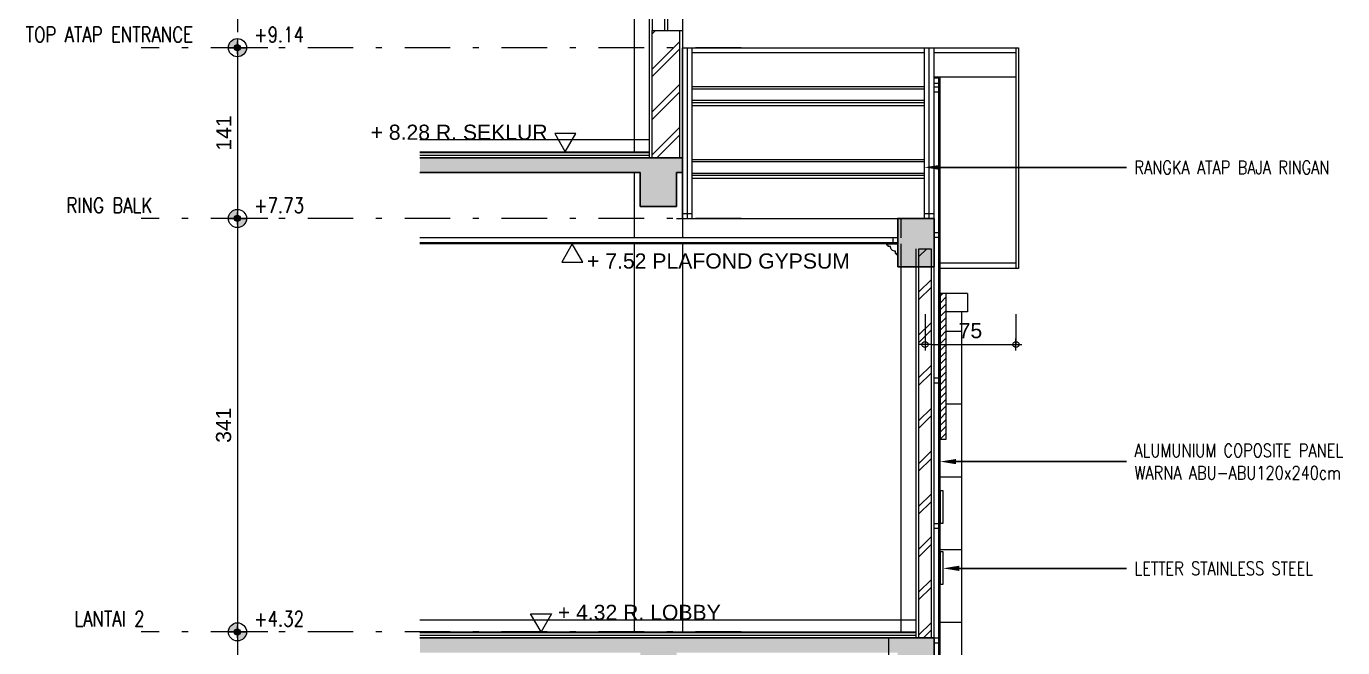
# Model space of a CAD drawing. Header units: millimetres. Extents: x -11 to 1625, y -267 to 180.
# Drawn here: x 1105.7 to 1127.42, y 154.96 to 165.21 of the extents above; entities that cross this region are included whole.
import ezdxf
from ezdxf import colors
from ezdxf.entities.mleader import LeaderData, LeaderLine
from ezdxf.math import Vec2, Vec3

# ---------------------------------------------------------------- set-up
doc = ezdxf.new("R2010")
doc.units = ezdxf.units.MM
doc.linetypes.add('DASHDOT2', pattern=[0.5, 0.25, -0.125, 0, -0.125])
for name, color, linetype, lineweight in [('ars', 11, 'Continuous', 5), ('ARS DIN', 31, 'Continuous', 5), ('ARSIR BETON', 47, 'Continuous', 5), ('AS2', 7, 'Continuous', 0), ('blk', 1, 'Continuous', 30), ('dinding', 5, 'Continuous', 15), ('kap', 71, 'Continuous', 15), ('kus', 63, 'Continuous', 15), ('lan', 7, 'Continuous', 15), ('not', 7, 'Continuous', 20), ('pla', 213, 'Continuous', 15), ('sol kol', 8, 'Continuous', 0), ('tem', 5, 'Continuous', 20), ('TEXT KET. RUANG', 7, 'Continuous', 5), ('TEXT KETERANGAN', 7, 'Continuous', 9), ('u', 6, 'Continuous', 20), ('ukuran', 6, 'Continuous', 20)]:
    doc.layers.add(name, color=color, linetype=linetype, lineweight=lineweight)
doc.layers.add('NOTASI GAMBAR', color=6, linetype='Continuous')
doc.styles.add('ATTR', font='romans.shx', dxfattribs={"width": 0.8, "height": 1.735066})
doc.styles.add('S', font='SIMPLEX', dxfattribs={"width": 1.1})
doc.styles.get("Standard").update_dxf_attribs({"font": 'ARIALUNI.TTF'})
doc.linetypes.add('BATTING', pattern='A,0.0001,-0.1,[134,ltypeshp.shx,S=0.1,R=0,X=-0.1,Y=0],-0.2,[134,ltypeshp.shx,S=0.1,R=180,X=0.1,Y=0],-0.1', length=0.4001)
doc.dimstyles.new('SK 50', dxfattribs={"dimtxt": 0.25, "dimasz": 0.1, "dimexe": 0, "dimexo": 0, "dimgap": 0.1, "dimtad": 1, "dimdec": 0, "dimlfac": 50, "dimzin": 12, "dimdsep": 46, "dimtxsty": 'Standard', "dimblk": 'BULAT', "dimcen": 0.1, "dimclrd": 256, "dimclre": 256, "dimclrt": 256, "dimadec": 0, "dimazin": 3, "dimtfac": 1, "dimtdec": 0, "dimtofl": 0, "dimtmove": 0, "dimatfit": 3, "dimldrblk": 'BULAT', "dimfxl": 0, "dimtolj": 1, "dimtzin": 0, "dimlwd": -1, "dimlwe": -1, "dimarcsym": 0})

# ---------------------------------------------------------------- blocks, each defined once
blk = doc.blocks.new('PEIL')
blk.add_lwpolyline([(-0.188, 0.325), (0.188, 0.325), (0, 0)], close=True)
at = {"style": 'S', "width": 1.1, "flags": 4}
blk.add_attdef('CAT', (0.265, 0.036), '', height=0.2, dxfattribs=at)
blk = doc.blocks.new('PEILA')
blk.add_lwpolyline([(-0.188, -0.325), (0.188, -0.325), (0, 0)], close=True)
at = {"style": 'S', "width": 1.1, "flags": 4}
blk.add_attdef('CAT', (0.265, -0.289), '', height=0.2, dxfattribs=at)
blk = doc.blocks.new('BULAT')
for p, q in [((-1, 0), (1, 0)), ((0, -1), (0, 1))]:
    blk.add_line(p, q)
blk.add_circle((0, 0), 0.5)
blk = doc.blocks.new('*D79')
at = {"layer": 'Defpoints', "color": 0, "ltscale": 0.15}
for p in [(1120.529, 160.457), (1122.029, 160.457), (1122.029, 159.957)]:
    blk.add_point(p, dxfattribs=at)
at = {"layer": 'u', "ltscale": 0.15}
for p, q in [((1120.529, 160.457), (1120.529, 159.957)), ((1122.029, 160.457), (1122.029, 159.957)), ((1120.629, 159.957), (1121.929, 159.957))]:
    blk.add_line(p, q, dxfattribs=at)
at = {"layer": 'u', "ltscale": 0.15, "xscale": 0.1, "yscale": 0.1, "zscale": 0.1, "rotation": 180}
blk.add_blockref('BULAT', (1120.529, 159.957), dxfattribs=at)
at = {"layer": 'u', "ltscale": 0.15, "xscale": 0.1, "yscale": 0.1, "zscale": 0.1}
blk.add_blockref('BULAT', (1122.029, 159.957), dxfattribs=at)
at = {"layer": 'u', "ltscale": 0.15, "insert": (1121.279, 160.184), "char_height": 0.25, "attachment_point": 5}
blk.add_mtext('\\A1;75', dxfattribs=at)
blk = doc.blocks.new('*D104')
at = {"layer": 'Defpoints', "color": 0, "ltscale": 0.15}
for p in [(1109.684, 155.216), (1109.184, 146.576), (1109.684, 146.576)]:
    blk.add_point(p, dxfattribs=at)
at = {"layer": 'u', "ltscale": 0.15}
for p, q in [((1109.684, 155.216), (1109.184, 155.216)), ((1109.184, 155.116), (1109.184, 146.676)), ((1109.684, 146.576), (1109.184, 146.576))]:
    blk.add_line(p, q, dxfattribs=at)
at = {"layer": 'u', "ltscale": 0.15, "xscale": 0.1, "yscale": 0.1, "zscale": 0.1}
for p, rotation in [((1109.184, 155.216), 90), ((1109.184, 146.576), 270)]:
    blk.add_blockref('BULAT', p, dxfattribs=dict(at, rotation=rotation))
at = {"layer": 'u', "ltscale": 0.15, "insert": (1108.956, 150.896), "char_height": 0.25, "attachment_point": 5, "rotation": 90}
blk.add_mtext('\\A1;432', dxfattribs=at)
blk = doc.blocks.new('*D105')
at = {"layer": 'Defpoints', "color": 0, "ltscale": 0.15}
for p in [(1109.684, 162.036), (1109.184, 155.216), (1109.684, 155.216)]:
    blk.add_point(p, dxfattribs=at)
at = {"layer": 'u', "ltscale": 0.15}
for p, q in [((1109.684, 162.036), (1109.184, 162.036)), ((1109.184, 161.936), (1109.184, 155.316)), ((1109.684, 155.216), (1109.184, 155.216))]:
    blk.add_line(p, q, dxfattribs=at)
at = {"layer": 'u', "ltscale": 0.15, "xscale": 0.1, "yscale": 0.1, "zscale": 0.1}
for p, rotation in [((1109.184, 162.036), 90), ((1109.184, 155.216), 270)]:
    blk.add_blockref('BULAT', p, dxfattribs=dict(at, rotation=rotation))
at = {"layer": 'u', "ltscale": 0.15, "insert": (1108.956, 158.626), "char_height": 0.25, "attachment_point": 5, "rotation": 90}
blk.add_mtext('\\A1;341', dxfattribs=at)
blk = doc.blocks.new('*D107')
at = {"layer": 'Defpoints', "color": 0, "ltscale": 0.15}
for p in [(1109.684, 164.853), (1109.184, 162.036), (1109.684, 162.036)]:
    blk.add_point(p, dxfattribs=at)
at = {"layer": 'u', "ltscale": 0.15}
for p, q in [((1109.684, 164.853), (1109.184, 164.853)), ((1109.184, 164.753), (1109.184, 162.136)), ((1109.684, 162.036), (1109.184, 162.036))]:
    blk.add_line(p, q, dxfattribs=at)
at = {"layer": 'u', "ltscale": 0.15, "xscale": 0.1, "yscale": 0.1, "zscale": 0.1}
for p, rotation in [((1109.184, 164.853), 90), ((1109.184, 162.036), 270)]:
    blk.add_blockref('BULAT', p, dxfattribs=dict(at, rotation=rotation))
at = {"layer": 'u', "ltscale": 0.15, "insert": (1108.958, 163.445), "char_height": 0.25, "attachment_point": 5, "rotation": 90}
blk.add_mtext('\\A1;141', dxfattribs=at)
blk = doc.blocks.new('NOT17')
h = blk.add_hatch(color=256)
edge = h.paths.add_edge_path()
edge.add_arc((0, 0), 0.05, 0, 360)
at = {"layer": 'ARSIR BETON'}
h = blk.add_hatch(color=256, dxfattribs=at)
h.paths.add_polyline_path([(0, 0.05), (0, 0.15, 0.414214), (-0.15, 0), (-0.05, 0, -0.414214)])
h.paths.add_polyline_path([(0.15, 0), (0.05, 0, -0.414214), (0, -0.05), (0, -0.15, 0.414214)])
at = {"layer": 'ukuran', "lineweight": 15}
for points in [[(-0.15, 0), (-0.05, 0)], [(0, 0.15), (0, 0.05)], [(0.05, 0), (0.15, 0)], [(0, -0.05), (0, -0.15)]]:
    blk.add_lwpolyline(points, dxfattribs=at)
at = {"layer": 'ukuran', "color": 15}
for radius in [0.15, 0.05]:
    blk.add_circle((0, 0), radius, dxfattribs=at)

msp = doc.modelspace()

# ---------------------------------------------------------------- hatches: boundary and pattern name
at = {"layer": 'ars'}
h = msp.add_hatch(dxfattribs=at)
h.set_pattern_fill('TEMBOK', color=256, scale=0.5)
h.set_pattern_definition([(45, (1088.13786, 63.77783), (-0.3535534, 0.3535534), []), (45, (1088.26286, 63.77783), (-0.3535534, 0.3535534), [])])
h.paths.add_polyline_path([(1116.0294209, 163.0358419), (1116.0294209, 165.1358419), (1116.4794209, 165.1358419), (1116.4794209, 163.0358419)])
h = msp.add_hatch(dxfattribs=at)
h.set_pattern_fill('TEMBOK', color=256, scale=0.5)
h.set_pattern_definition([(45, (1092.53786, 55.85783), (-0.3535534, 0.3535534), []), (45, (1092.66286, 55.85783), (-0.3535534, 0.3535534), [])])
h.paths.add_polyline_path([(1120.4294209, 155.1158419), (1120.4294209, 161.5358419), (1120.6294209, 161.5358419), (1120.6294209, 155.1158419)])
h = msp.add_hatch(dxfattribs=at)
h.set_pattern_fill('ANSI31', color=256, scale=0.025, style=0, double=1)
h.set_pattern_definition([(45, (1120.77942, 158.39584), (-0.0561266, 0.0561266), [])])
h.paths.add_polyline_path([(1120.8794209, 160.7958419), (1120.7794209, 160.7958419), (1120.7794209, 158.3958419), (1120.8794209, 158.3958419)])
at = {"layer": 'ARS DIN'}
h = msp.add_hatch(dxfattribs=at)
h.set_pattern_fill('_USER', color=256, scale=1.2, style=0, double=1, pattern_type=0)
h.set_pattern_definition([(0, (1121.1294, 148.1758), (0, 1.2), []), (90, (1121.1294, 148.1758), (-1.2, 7e-17), [])])
h.paths.add_polyline_path([(1120.8794209, 160.4958419), (1120.8794209, 158.3958419), (1120.7794209, 158.3958419), (1120.7794209, 154.6225986), (1120.6794209, 154.6258419), (1120.6794209, 155.1158419), (1119.9294209, 155.1158419), (1119.9294209, 148.1758419), (1121.1294209, 148.1758419), (1121.1294209, 160.4958419)])
at = {"layer": 'sol kol'}
h = msp.add_hatch(color=256, dxfattribs=at)
h.dxf.hatch_style = 1
h.paths.add_polyline_path([(1112.1952872, 163.0358419), (1112.1952872, 162.7958419), (1115.8294209, 162.7958419), (1115.8294209, 162.2358419), (1116.4294209, 162.2358419), (1116.4294209, 162.7958419), (1116.5294209, 162.7958419), (1116.5294209, 163.0358419)])
h = msp.add_hatch(color=256, dxfattribs=at)
h.dxf.hatch_style = 1
h.paths.add_polyline_path([(1120.0794209, 161.2358419), (1120.6794209, 161.2358419), (1120.6794209, 162.0358419), (1120.0794209, 162.0358419)])
h = msp.add_hatch(color=256, dxfattribs=at)
h.dxf.hatch_style = 1
h.paths.add_polyline_path([(1112.1952872, 155.1158419), (1112.1952872, 154.8758419), (1115.8294209, 154.8758419), (1115.8294209, 154.3158419), (1116.4294209, 154.3158419), (1116.4294209, 154.8758419), (1120.0794209, 154.8758419), (1120.0794209, 154.3158419), (1120.4794209, 154.3158419), (1120.4794209, 154.0290876), (1120.4794209, 153.9158419), (1120.4794209, 153.5958419), (1120.6794209, 153.5958419), (1120.6794209, 154.3258419), (1122.5294209, 154.3258419), (1122.5294209, 154.5658419), (1120.6794209, 154.6258419), (1120.6794209, 155.1158419)])

# ---------------------------------------------------------------- linework, layer by layer
at = {"layer": 'ars'}
for p, q in [((1122.0294209, 164.3683369), (1120.6794209, 164.3683369)), ((1120.7794209, 154.6225986), (1120.7794209, 164.3683369)), ((1120.7594209, 164.1658419), (1120.7794209, 164.1658419)), ((1112.1952872, 163.3358419), (1115.9794209, 163.3358419)), ((1120.0794209, 161.6158419), (1112.1952872, 161.6158419)), ((1120.7594209, 159.3658419), (1120.7794209, 159.3658419)), ((1112.1952872, 155.4158419), (1120.3794209, 155.4158419))]:
    msp.add_line(p, q, dxfattribs=at)
for points in [[(1116.0294209, 163.0358419), (1116.0294209, 165.1358419), (1116.4794209, 165.1358419), (1116.4794209, 163.0358419)], [(1120.4294209, 155.1158419), (1120.4294209, 161.5358419), (1120.6294209, 161.5358419), (1120.6294209, 155.1158419)]]:
    msp.add_lwpolyline(points, close=True, dxfattribs=at)
at = {"layer": 'ars', "linetype": 'BATTING', "ltscale": 0.1}
for points in [[(1112.1952872, 163.0808419), (1115.9794209, 163.0808419)], [(1112.1952872, 155.1608419), (1120.3794209, 155.1608419)]]:
    msp.add_lwpolyline(points, dxfattribs=at)
at = {"layer": 'AS2', "linetype": 'DASHDOT2', "ltscale": 3}
for p, q in [((1109.1836032, 165.8564548), (1109.1836032, 144.3018642)), ((1117.4933312, 164.8533112), (1107.5935086, 164.8533112)), ((1117.4933312, 162.0358419), (1107.5935086, 162.0358419)), ((1117.4933312, 155.2158419), (1107.5935086, 155.2158419))]:
    msp.add_line(p, q, dxfattribs=at)
at = {"layer": 'blk'}
for p, q in [((1112.1952872, 163.0358419), (1116.5294209, 163.0358419)), ((1112.1952872, 162.7958419), (1115.8294209, 162.7958419)), ((1115.8294209, 162.7958419), (1115.8294209, 162.2358419)), ((1115.8294209, 162.7958419), (1115.8294209, 162.2358419)), ((1116.4294209, 162.7958419), (1116.5294209, 162.7958419)), ((1116.4294209, 162.7958419), (1116.4294209, 162.2358419)), ((1116.4294209, 162.7958419), (1116.5294209, 162.7958419)), ((1116.4294209, 162.7958419), (1116.4294209, 162.2358419)), ((1115.8294209, 162.2358419), (1116.4294209, 162.2358419)), ((1115.8294209, 162.2358419), (1116.4294209, 162.2358419)), ((1112.1952872, 155.1158419), (1120.6794209, 155.1158419)), ((1112.1952872, 155.1158419), (1120.6794209, 155.1158419)), ((1120.6794209, 155.1158419), (1120.6794209, 154.6258419)), ((1120.6794209, 155.1158419), (1120.6794209, 154.6258419))]:
    msp.add_line(p, q, dxfattribs=at)
msp.add_lwpolyline([(1120.0794209, 161.2358419), (1120.6794209, 161.2358419), (1120.6794209, 162.0358419), (1120.0794209, 162.0358419)], close=True, dxfattribs=at)
at = {"layer": 'dinding'}
msp.add_lwpolyline([(1120.8794209, 158.3958419), (1120.8794209, 160.7958419), (1120.7794209, 160.7958419), (1120.7794209, 158.3958419), (1120.8794209, 158.3958419)], dxfattribs=at)
for points in [[(1120.8294209, 157.5417434), (1120.7794209, 157.5417434), (1120.7794209, 157.0070784), (1120.8294209, 157.0070784)], [(1120.8294209, 156.5378313), (1120.7794209, 156.5378313), (1120.7794209, 156.0031663), (1120.8294209, 156.0031663)]]:
    msp.add_lwpolyline(points, close=True, dxfattribs=at)
at = {"layer": 'kap'}
for p, q in [((1116.5294209, 164.8533112), (1122.0694209, 164.8533112)), ((1116.5294209, 162.0358419), (1116.5294209, 164.8533112)), ((1116.6094209, 162.0358419), (1116.6094209, 164.8533112)), ((1116.6894209, 162.0358419), (1116.6894209, 164.8533112)), ((1116.6894209, 164.7733112), (1120.5194209, 164.7733112)), ((1120.5194209, 162.0358419), (1120.5194209, 164.8533112)), ((1120.5994209, 162.0358419), (1120.5994209, 164.8533112)), ((1120.6794209, 162.0358419), (1120.6794209, 164.8533112)), ((1120.6794209, 164.7733112), (1122.0294209, 164.7733112)), ((1122.0294209, 164.8533112), (1122.0294209, 161.2118912)), ((1122.0694209, 164.8533112), (1122.0694209, 161.2118912)), ((1120.5194209, 164.2052052), (1116.6894209, 164.2052052)), ((1120.5194209, 164.1705642), (1116.6894209, 164.1705642)), ((1120.5194209, 163.9800386), (1116.6894209, 163.9800386)), ((1120.5194209, 163.9453976), (1116.6894209, 163.9453976)), ((1120.5194209, 163.8953976), (1116.6894209, 163.8953976)), ((1120.5194209, 163.0052052), (1116.6894209, 163.0052052)), ((1120.5194209, 162.9705642), (1116.6894209, 162.9705642)), ((1120.5194209, 162.7800386), (1116.6894209, 162.7800386)), ((1120.5194209, 162.7453976), (1116.6894209, 162.7453976)), ((1120.5194209, 162.6953976), (1116.6894209, 162.6953976)), ((1116.5294209, 162.1158419), (1116.6894209, 162.1158419)), ((1120.5194209, 162.1158419), (1120.6794209, 162.1158419)), ((1122.0294209, 161.2968335), (1120.7794209, 161.2968335)), ((1122.0694209, 161.2118912), (1120.7794209, 161.2118912))]:
    msp.add_line(p, q, dxfattribs=at)
at = {"layer": 'kus'}
for p, q in [((1116.0294209, 168.4158419), (1116.0294209, 165.1358419)), ((1116.2294209, 168.4158419), (1116.2294209, 165.1358419))]:
    msp.add_line(p, q, dxfattribs=at)
at = {"layer": 'lan'}
for p, q in [((1115.9794209, 168.4158419), (1115.9794209, 163.0358419)), ((1116.2794209, 168.4158419), (1116.2794209, 165.1358419)), ((1116.4794209, 165.1358419), (1116.5294209, 165.1358419)), ((1120.6794209, 164.2683369), (1120.7594209, 164.2683369)), ((1120.6794209, 164.2058419), (1120.7594209, 164.2058419)), ((1120.6794209, 164.1258419), (1120.7594209, 164.1258419)), ((1112.1952872, 163.1358419), (1115.9794209, 163.1358419)), ((1112.1952872, 163.1258419), (1115.9794209, 163.1258419)), ((1120.6794209, 161.8058419), (1120.7594209, 161.8058419)), ((1120.6794209, 161.7258419), (1120.7594209, 161.7258419)), ((1120.6794209, 159.4058419), (1120.7594209, 159.4058419)), ((1120.6794209, 159.3258419), (1120.7594209, 159.3258419)), ((1120.6794209, 157.0058419), (1120.7594209, 157.0058419)), ((1120.6794209, 156.9258419), (1120.7594209, 156.9258419)), ((1112.1952872, 155.2158419), (1120.3794209, 155.2158419)), ((1112.1952872, 155.2058419), (1120.3794209, 155.2058419)), ((1120.6794209, 155.1158419), (1120.7594209, 155.1158419)), ((1120.6794209, 155.1158419), (1120.7594209, 155.1158419)), ((1120.6794209, 155.0358419), (1120.7594209, 155.0358419)), ((1120.6794209, 155.0358419), (1120.7594209, 155.0358419))]:
    msp.add_line(p, q, dxfattribs=at)
msp.add_lwpolyline([(1119.9194209, 161.5758419), (1119.9194209, 161.5958419), (1119.8994209, 161.5958419), (1119.8994209, 161.6158419), (1120.0794209, 161.6158419), (1120.0794209, 161.4358419), (1120.0594209, 161.4358419), (1120.0594209, 161.4558419), (1120.0394209, 161.4558419), (1120.0394209, 161.4958419, -0.4142135624), (1119.9594209, 161.5758419)], format="xyb", close=True, dxfattribs=at)
at = {"layer": 'pla'}
for p, q in [((1120.7594209, 164.3483369), (1120.6794209, 164.3483369)), ((1120.7594209, 154.6232473), (1120.7594209, 164.3483369)), ((1120.0794209, 161.7158419), (1112.1952872, 161.7158419)), ((1120.0794209, 161.6358419), (1112.1952872, 161.6358419)), ((1119.9994209, 161.7158419), (1119.9994209, 161.6358419))]:
    msp.add_line(p, q, dxfattribs=at)
at = {"layer": 'sol kol'}
msp.add_line((1120.7594209, 155.1158419), (1120.7594209, 155.0358419), dxfattribs=at)
at = {"layer": 'tem'}
for p, q in [((1115.7294209, 169.5358419), (1115.7294209, 163.1358419)), ((1116.5294209, 168.4158419), (1116.5294209, 162.0358419)), ((1115.7294209, 162.7958419), (1115.7294209, 161.7158419)), ((1116.4294209, 162.0358419), (1120.3794209, 162.0358419)), ((1116.5294209, 162.0358419), (1116.5294209, 161.7158419)), ((1120.1294209, 162.0358419), (1120.1294209, 161.7158419)), ((1115.7294209, 161.6158419), (1115.7294209, 155.2158419)), ((1116.5294209, 161.6158419), (1116.5294209, 155.2158419)), ((1120.1294209, 161.6158419), (1120.1294209, 155.2158419)), ((1120.3794209, 161.5358419), (1120.3794209, 155.1158419)), ((1120.6794209, 155.1158419), (1120.6794209, 161.5358419)), ((1121.2294209, 160.7958419), (1120.7794209, 160.7958419)), ((1121.2294209, 160.7958419), (1121.2294209, 160.4958419)), ((1121.2294209, 160.4958419), (1120.8794209, 160.4958419)), ((1121.1294209, 160.4958419), (1121.1294209, 154.6112473))]:
    msp.add_line(p, q, dxfattribs=at)

# ---------------------------------------------------------------- block references
at = {"layer": 'not'}
ref = msp.add_blockref('PEIL', (1114.5936472, 163.1358419), dxfattribs=dict(at, xscale=-0.9237604307034012, yscale=0.9237604307034012, zscale=0.9237604307034012))
ref.add_attrib('CAT', '+ 8.28 R. SEKLUR', (1111.3804116, 163.3331477), dxfattribs={"layer": '0', "height": 0.25, "flags": 4})
ref = msp.add_blockref('PEILA', (1114.7087838, 161.6158419), dxfattribs=dict(at, xscale=0.9237604307034012, yscale=0.9237604307034012, zscale=0.9237604307034012))
ref.add_attrib('CAT', '+ 7.52 PLAFOND GYPSUM', (1114.9521292, 161.20929), dxfattribs={"layer": '0', "height": 0.25, "flags": 4})
ref = msp.add_blockref('PEIL', (1114.1935909, 155.2158419), dxfattribs=dict(at, xscale=0.9237604307034012, yscale=0.9237604307034012, zscale=0.9237604307034012))
ref.add_attrib('CAT', '+ 4.32 R. LOBBY', (1114.4702644, 155.4131477), dxfattribs={"layer": '0', "height": 0.25, "flags": 4})
at = {"layer": 'NOTASI GAMBAR'}
for p in [(1109.1836032, 164.8533112), (1109.1836032, 162.0358419), (1109.1836032, 155.2158419)]:
    msp.add_blockref('NOT17', p, dxfattribs=at)

# ---------------------------------------------------------------- texts
at = {"layer": 'TEXT KET. RUANG', "char_height": 0.25, "attachment_point": 2, "style": 'ATTR'}
for s, insert, width in [('TOP ATAP ENTRANCE', (1107.0713585, 165.1946199), 3.654451746), ('+9.14', (1109.8705451, 165.1946199), 1.074971169), ('RING BALK', (1107.0713585, 162.3771506), 3.654451746), ('+7.73', (1109.8705451, 162.3771506), 1.074971169), ('LANTAI 2', (1107.0713585, 155.5571506), 3.654451746), ('+4.32', (1109.8705451, 155.5571506), 1.074971169)]:
    msp.add_mtext(s, dxfattribs=dict(at, insert=insert, width=width))

# ---------------------------------------------------------------- dimensions: what is measured, and where the dimension line sits
at = {"layer": 'u', "ltscale": 0.15}
for base, p1, p2, picture, middle in [((1109.1836032, 162.0358419), (1109.6836032, 164.8533112), (1109.6836032, 162.0358419), '*D107', (1109.1836032, 163.4445765)), ((1109.1836032, 155.2158419), (1109.6836032, 162.0358419), (1109.6836032, 155.2158419), '*D105', (1109.1836032, 158.6258419)), ((1109.1836032, 146.5758419), (1109.6836032, 155.2158419), (1109.6836032, 146.5758419), '*D104', (1109.1836032, 150.8958419))]:
    dim = msp.add_linear_dim(base=base, p1=p1, p2=p2, angle=270, dimstyle='SK 50', dxfattribs=at)
    dim.commit()
    dim.dimension.update_dxf_attribs({"geometry": picture, "text_midpoint": middle, "dimtype": 160})
dim = msp.add_linear_dim(base=(1122.0294209, 159.9569901), p1=(1120.5294209, 160.4569901), p2=(1122.0294209, 160.4569901), dimstyle='SK 50', dxfattribs=at)
dim.commit()
dim.dimension.update_dxf_attribs({"geometry": '*D79', "text_midpoint": (1121.2794209, 159.9569901), "dimtype": 160})

# ---------------------------------------------------------------- leaders
at = {"layer": 'TEXT KETERANGAN'}
ml = msp.add_multileader_mtext('Standard', dxfattribs=at)
ml.set_content('{\\C90;RANGKA ATAP BAJA RINGAN}', color=256, style='ATTR')
ml.set_leader_properties()
ml.build(insert=Vec2(0, 0))
ml.multileader.update_dxf_attribs({"text_left_attachment_type": 2, "text_right_attachment_type": 2, "dogleg_length": 2.367, "arrow_head_size": 0.2637542})
ctx = ml.context
ctx.base_point, ctx.char_height, ctx.arrow_head_size, ctx.landing_gap_size, ctx.plane_origin = Vec3(1123.8527464, 162.8785641), 0.219795203, 0.2637542, 0.1318771, Vec3(1124.8988877, 161.9744297)
ctx.left_attachment, ctx.right_attachment = 2, 2
notes = []
notes.append((ctx, [(0, (1, 1, 0), (1121.0875429, 162.8785641), (1, 0), 2.7652036, [(0, [(1120.5194209, 162.8785641)], 0, [])])]))
ctx.mtext.insert, ctx.mtext.flow_direction = Vec3(1123.9846236, 162.9884617), 5
ml = msp.add_multileader_mtext('Standard', dxfattribs=at)
ml.set_content('{\\C90;ALUMUNIUM COPOSITE PANEL \\PWARNA ABU-ABU120x240cm}', color=256, style='ATTR')
ml.set_leader_properties()
ml.build(insert=Vec2(0, 0))
ml.multileader.update_dxf_attribs({"text_left_attachment_type": 2, "text_right_attachment_type": 2, "dogleg_length": 2.367, "arrow_head_size": 0.2637542})
ctx = ml.context
ctx.base_point, ctx.char_height, ctx.arrow_head_size, ctx.landing_gap_size, ctx.plane_origin = Vec3(1123.8527464, 158.0253325), 0.219795203, 0.2637542, 0.1318771, Vec3(1124.8988877, 157.1211981)
ctx.left_attachment, ctx.right_attachment = 2, 2
notes.append((ctx, [(0, (1, 1, 0), (1122.2368787, 158.0253325), (1, 0), 1.6158677, [(0, [(1120.7794209, 158.0253325)], 0, [])])]))
ctx.mtext.insert, ctx.mtext.flow_direction = Vec3(1123.9846236, 158.3183928), 5
ml = msp.add_multileader_mtext('Standard', dxfattribs=at)
ml.set_content('{\\C90;LETTER STAINLESS STEEL}', color=256, style='ATTR')
ml.set_leader_properties()
ml.build(insert=Vec2(0, 0))
ml.multileader.update_dxf_attribs({"text_left_attachment_type": 2, "text_right_attachment_type": 2, "dogleg_length": 2.367, "arrow_head_size": 0.2637542})
ctx = ml.context
ctx.base_point, ctx.char_height, ctx.arrow_head_size, ctx.landing_gap_size, ctx.plane_origin = Vec3(1123.8527464, 156.2641391), 0.219795203, 0.2637542, 0.1318771, Vec3(1124.8988877, 155.3600048)
ctx.left_attachment, ctx.right_attachment = 2, 2
notes.append((ctx, [(0, (1, 1, 0), (1122.6328028, 156.2641391), (1, 0), 1.2199436, [(0, [(1120.8294209, 156.2641391)], 0, [])])]))
ctx.mtext.insert, ctx.mtext.flow_direction = Vec3(1123.9846236, 156.3740368), 5
for ctx, leaders in notes:
    for number, flags, end, landing, length, lines in leaders:
        leader = LeaderData()
        leader.index, (leader.has_last_leader_line, leader.has_dogleg_vector, leader.attachment_direction) = number, flags
        leader.last_leader_point, leader.dogleg_vector, leader.dogleg_length = Vec3(end), Vec3(landing), length
        for number, points, colour, breaks in lines:
            line = LeaderLine()
            line.index, line.vertices, line.color, line.breaks = number, Vec3.list(points), colors.encode_raw_color(colour), breaks
            leader.lines.append(line)
        ctx.leaders.append(leader)

doc.saveas('drawing.dxf')
